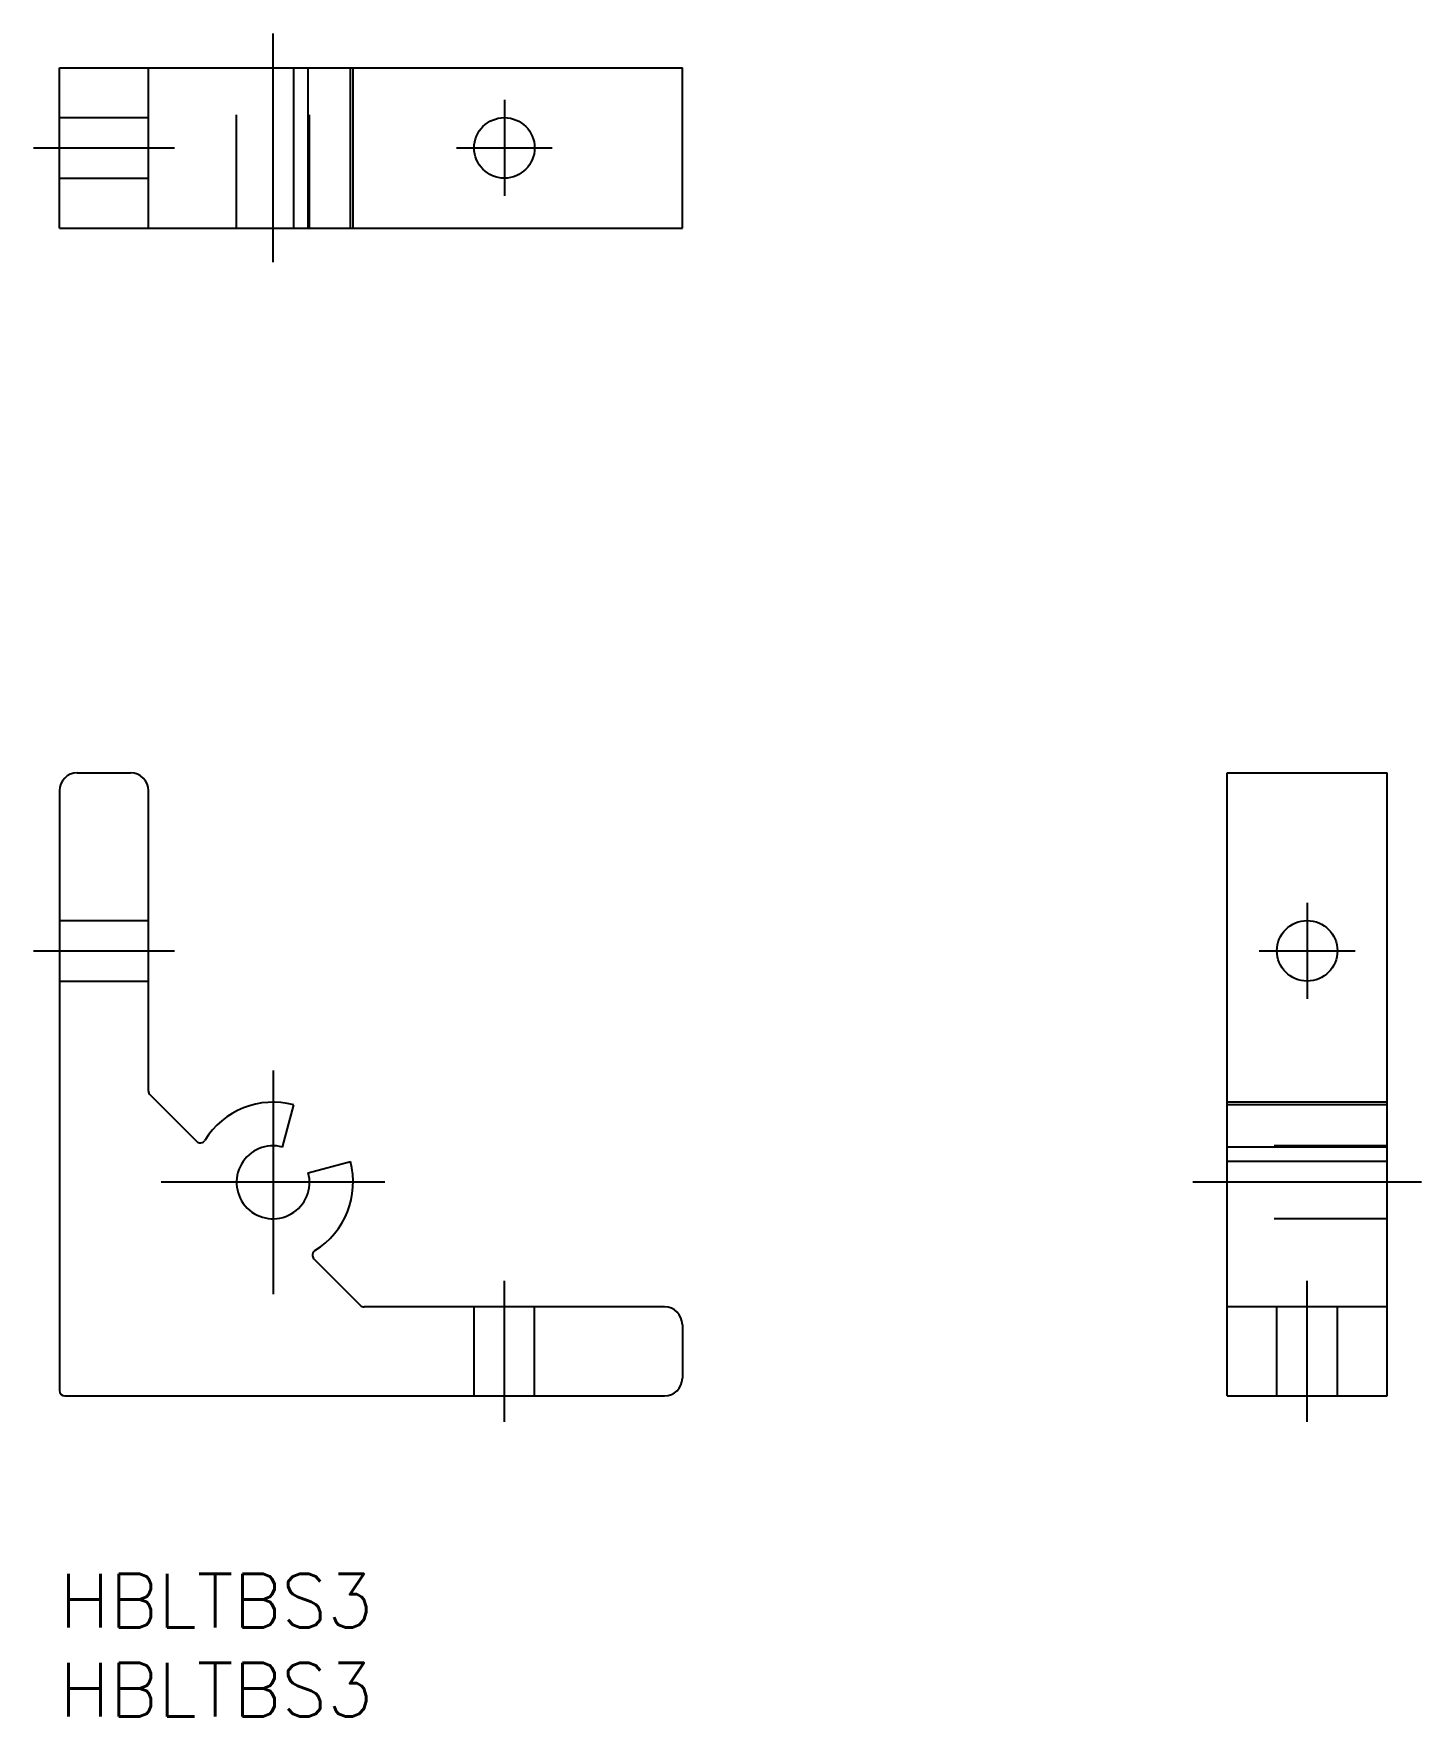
# Model space of a CAD drawing. Extents: x -1.5 to 76.5, y -8 to 86.5.
import ezdxf

# ---------------------------------------------------------------- set-up
doc = ezdxf.new("R2010")
doc.units = 0
doc.header["$LTSCALE"] = 0.5
doc.linetypes.add('CENTER', pattern=[50.8, 31.75, -6.35, 6.35, -6.35])
doc.linetypes.add('DASHED', pattern=[19.05, 12.7, -6.35])
for name, color, linetype in [('MSM_CENTER', 1, 'CENTER'), ('MSM_CONTINUOUS', 7, 'CONTINUOUS'), ('MSM_DASHED', 4, 'DASHED'), ('MSM_PART_NUMBER', 7, 'CONTINUOUS')]:
    doc.layers.add(name, color=color, linetype=linetype)
doc.styles.get("Standard").update_dxf_attribs({"font": 'txt.shx', "height": 3, "bigfont": 'bigfont.shx'})

# ---------------------------------------------------------------- blocks, each defined once
blk = doc.blocks.new('*U26')
at = {"layer": 'MSM_PART_NUMBER'}
blk.add_text('HBLTBS3', height=3, dxfattribs=at).set_placement((0, -3))
blk = doc.blocks.new('*U27')
at = {"layer": 'MSM_PART_NUMBER'}
blk.add_text('HBLTBS3', height=3, dxfattribs=at).set_placement((0, -8))

msp = doc.modelspace()

# ---------------------------------------------------------------- linework, layer by layer
at = {"layer": 'MSM_CENTER'}
for p, q in [((12, 73.687), (12, 86.524)), ((25, 82.8), (25, 77.411)), ((-1.45, 80.106), (6.473, 80.106)), ((22.306, 80.106), (27.694, 80.106)), ((70.106, 37.694), (70.106, 32.306)), ((-1.45, 35), (6.473, 35)), ((67.411, 35), (72.8, 35)), ((12, 28.285), (12, 15.715)), ((18.285, 22), (5.715, 22)), ((76.524, 22), (63.687, 22)), ((25, 8.55), (25, 16.473)), ((70.106, 8.55), (70.106, 16.473))]:
    msp.add_line(p, q, dxfattribs=at)
at = {"layer": 'MSM_CONTINUOUS'}
for p, q in [((0, 75.606), (0, 84.606)), ((0, 84.606), (35, 84.606)), ((5, 75.606), (5, 84.606)), ((13.165, 75.606), (13.165, 84.606)), ((13.98, 75.606), (13.98, 84.606)), ((16.347, 75.606), (16.347, 84.606)), ((16.5, 75.606), (16.5, 84.606)), ((35, 75.606), (35, 84.606)), ((0, 75.606), (35, 75.606)), ((1, 45), (4, 45)), ((65.606, 10), (65.606, 45)), ((65.606, 45), (74.606, 45)), ((74.606, 10), (74.606, 45)), ((0, 44), (0, 10.3)), ((5, 27.124), (5, 44)), ((5.088, 26.912), (7.699, 24.301)), ((74.606, 26.5), (65.606, 26.5)), ((12.531, 23.98), (13.165, 26.347)), ((74.606, 26.347), (65.606, 26.347)), ((74.606, 23.98), (65.606, 23.98)), ((13.98, 22.531), (16.347, 23.165)), ((74.606, 23.165), (65.606, 23.165)), ((14.301, 17.699), (16.912, 15.088)), ((34, 15), (17.124, 15)), ((74.606, 15), (65.606, 15)), ((35, 14), (35, 11)), ((0.3, 10), (34, 10)), ((65.606, 10), (74.606, 10))]:
    msp.add_line(p, q, dxfattribs=at)
for centre in [(25, 80.106), (70.106, 35)]:
    msp.add_circle(centre, 1.7, dxfattribs=at)
for centre, radius, start, end in [((1, 44), 1, 90, 180), ((4, 44), 1, 0, 90), ((5.3, 27.124), 0.3, 180, 225), ((12, 22), 4.5, 75, 148.42238), ((7.911, 24.514), 0.3, 225, 328.42238), ((12, 22), 2.05, 75, 15), ((12, 22), 4.5, 301.57762, 15), ((14.514, 17.911), 0.3, 121.57762, 225), ((17.124, 15.3), 0.3, 225, 270), ((34, 14), 1, 0, 90), ((34, 11), 1, 270, 0), ((0.3, 10.3), 0.3, 180, 270)]:
    msp.add_arc(centre, radius, start, end, dxfattribs=at)
at = {"layer": 'MSM_DASHED'}
for p, q in [((9.95, 75.606), (9.95, 84.606)), ((14.05, 75.606), (14.05, 84.606)), ((0, 81.806), (5, 81.806)), ((0, 78.406), (5, 78.406)), ((0, 36.7), (5, 36.7)), ((0, 33.3), (5, 33.3)), ((74.606, 24.05), (65.606, 24.05)), ((74.606, 19.95), (65.606, 19.95)), ((23.3, 10), (23.3, 15)), ((26.7, 10), (26.7, 15)), ((68.406, 10), (68.406, 15)), ((71.806, 10), (71.806, 15))]:
    msp.add_line(p, q, dxfattribs=at)

# ---------------------------------------------------------------- block references
at = {"layer": 'MSM_CONTINUOUS'}
for name in ['*U26', '*U27']:
    msp.add_blockref(name, (0, 0), dxfattribs=at)

doc.saveas('drawing.dxf')
